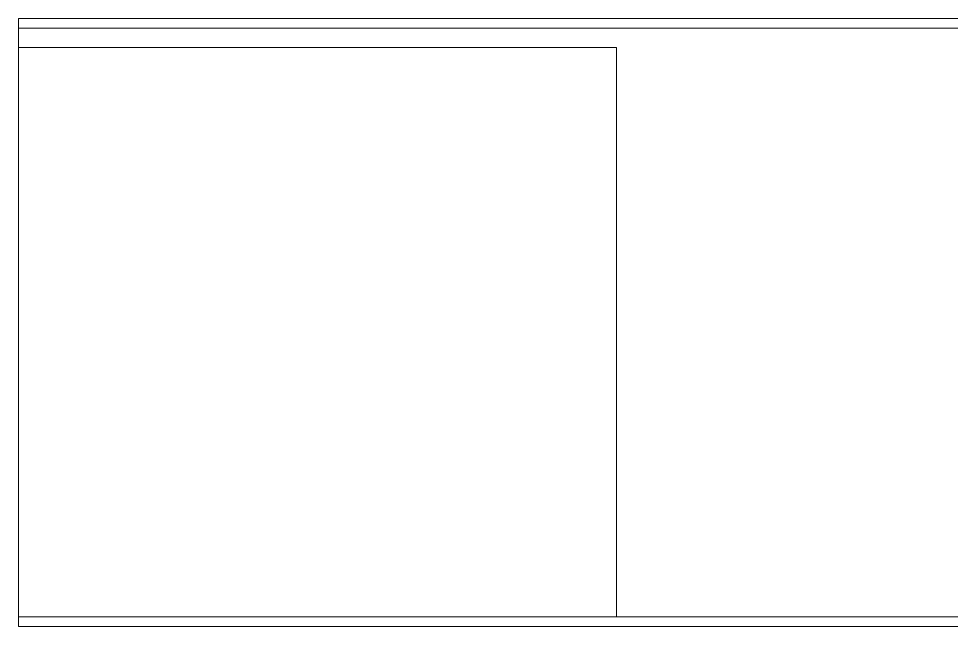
# Model space of a CAD drawing. Header units: centimetres. Extents: x -12.2 to 12.2, y -6.1 to 6.1.
# Drawn here: x -6.6011 to -6.2599, y 0.1322 to 0.3545 of the extents above; entities that cross this region are included whole.
import ezdxf

# ---------------------------------------------------------------- set-up
doc = ezdxf.new("R2010")
doc.units = ezdxf.units.CM
doc.header["$MEASUREMENT"] = 0
doc.layers.add('Camada 1', color=7, linetype='Continuous')

msp = doc.modelspace()

# ---------------------------------------------------------------- linework, layer by layer
at = {"layer": 'Camada 1', "lineweight": 9}
for points in [[(-5.8497, 0.35447), (-5.8497, 0.35447), (-6.60112, 0.35447), (-6.60112, 0.35447)], [(-6.60112, 0.35447), (-6.60112, 0.35447), (-6.60112, 0.13222), (-6.60112, 0.13222)], [(-6.60112, 0.35094), (-6.60112, 0.35094), (-6.60112, 0.35447), (-6.60112, 0.35447)], [(-5.89909, 0.35094), (-5.89909, 0.35094), (-6.60112, 0.35094), (-6.60112, 0.35094)], [(-6.60112, 0.35094), (-6.60112, 0.35094), (-6.60112, 0.13574), (-6.60112, 0.13574)], [(-6.3824, 0.34388), (-6.3824, 0.34388), (-6.60112, 0.34388), (-6.60112, 0.34388)], [(-6.3824, 0.13574), (-6.3824, 0.13574), (-6.3824, 0.34388), (-6.3824, 0.34388)], [(-6.60112, 0.13574), (-6.60112, 0.13574), (-5.89909, 0.13574), (-5.89909, 0.13574)], [(-6.60112, 0.13574), (-6.60112, 0.13574), (-6.60112, 0.13222), (-6.60112, 0.13222)], [(-6.60112, 0.13222), (-6.60112, 0.13222), (-5.8497, 0.13222), (-5.8497, 0.13222)]]:
    msp.add_open_spline(points, degree=3, dxfattribs=at)

doc.saveas('drawing.dxf')
